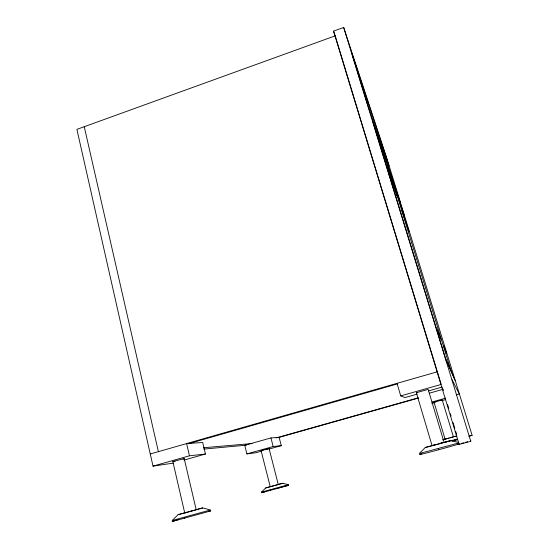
<?xml version="1.0" encoding="UTF-8"?>
<svg xmlns="http://www.w3.org/2000/svg" width="549" height="549" viewBox="0 0 549 549"><rect width="100%" height="100%" fill="white"/><g stroke="black" fill="none" stroke-linecap="round" stroke-linejoin="round"><path stroke-width="0.82" d="M184.183 458.648L172.832 461.544L184.704 512.876L196.178 509.712L184.196 458.566M468.997 436.318L472.106 435.295L386.537 157.391L343.681 27.45L333.531 31.135L459.156 444.443L470.774 441.3L470.864 440.868M416.348 392.727L428.158 389.378L444.086 442.405L432.077 445.664L416.348 392.741L417.412 392.61M459.156 444.443L459.54 443.935M435.343 444.628L425.269 447.517L419.285 453.543L458.662 442.974M449 438.081L445.061 439.118L434.033 402.218L442.233 399.953L453.412 436.846L450.091 437.786M278.398 484.41L282.81 483.264L288.335 484.705L261.53 492.069L265.675 487.965L271.268 486.366M184.642 512.766L178.137 514.667L172.105 520.541L210.521 509.966L202.698 507.921L196.034 509.623M442.158 400.015L440.401 400.612M261.084 450.695L269.058 448.533L278.268 484.513L270.232 486.716L261.084 450.695L263.163 450.269M269.058 448.533L268.557 448.753M261.53 492.069L261.997 491.897M183.03 459.101L183.785 458.834M282.81 483.264L265.675 487.965M458.683 442.48L450.935 440.545L436.53 444.615M387.484 166.374L389.056 165.88L351.792 53.212M202.698 507.921L185.226 512.855M270.232 486.716L270.801 486.544M432.07 445.664L433.092 445.349M395.266 196.055L396.858 195.54L386.571 165.249M445.054 439.125L445.733 438.919M267.137 449.192L267.946 448.952M178.006 519.711L172.317 521.488L210.747 510.906L208.833 511.27M265.62 491.533L261.701 492.728L288.506 485.364L284.355 486.387M185.802 512.526L186.859 512.224M150.261 453.982L437.354 371.79M188.074 443.825L397.387 383.929M397.037 383.332L400.722 395.904L441.197 384.43L335.219 35.843L76.894 129.372L153.013 466.135L189.474 455.794L205.45 454.03L202.684 442.501L186.591 443.578L189.474 455.794M173.367 463.102L153.013 466.135M184.059 460.083L205.45 454.03M417.206 394.12L405.032 397.565L400.722 395.904M428.556 390.909L442.35 387.004M269.044 449.061L281.273 445.637L279.125 437.368L270.952 437.917L244.737 445.321L246.885 453.906L256.006 452.719L261.708 451.12M429.325 393.194L443.022 389.323M276.099 437.917L418.311 397.799M277.684 437.779L418.455 398.073M456.878 435.94L442.679 439.824M456.267 394.861L459.293 394.01L452.088 379.743M246.885 453.906L273.169 446.536L281.273 445.637M431.967 401.998L445.706 398.142M431.789 403.467L434.252 402.774M442.467 400.475L445.754 399.555M268.351 490.758L270.739 490.085M443.167 439.584L445.047 439.056M456.816 439.138L449.658 441.108M457.022 439.831L452.081 441.19M265.16 449.748L266.183 449.466M191.526 510.851L193.076 510.426M275.625 488.734L276.991 488.363M469.093 436.112L472.106 435.295M440.264 443.29L441.89 442.851M437.484 444.354L425.269 447.517M446.001 442.096L448.924 441.307M186.125 512.608L178.137 514.667M278.364 487.992L280.765 487.34M461.16 443.496L463.582 442.837M465.202 442.405L467.631 441.746M453.893 436.654L455.697 436.174M454.243 440.25L457.537 439.378M281.568 487.128L282.961 486.757M444.896 442.048L450.935 440.545M436.283 401.772L433.971 402.28M195.719 509.808L196.178 509.712M173.985 461.476L175.042 461.256M287.779 484.815L288.335 484.705M203.796 449.075L246.412 445.164M203.453 447.751L252.046 443.537M172.839 461.627L173.196 461.606M445.96 359.78L455.1 380.375M454.757 379.304L445.555 358.408L373.492 123.8M436.62 328.151L441.224 339.817M443.51 345.596L446.666 353.59M333.531 31.135L335.267 35.973M401.992 210.644L409.135 231.678M372.915 121.96L404.222 215.153M400.194 202.053L367.336 103.754L352.389 55.106M391.554 177.492L451.045 370.87M343.681 27.45L470.774 441.3M442.597 388.218L443.345 390.675M447.579 404.606L448.828 408.703M450.324 413.617L451.072 416.073M453.062 422.634L454.805 428.364M455.8 431.644L456.548 434.101M438.397 448.732L438.699 449.741M270.952 437.917L273.169 446.536M184.567 517.419L184.793 518.386M84.244 126.716L158.387 451.655M458.964 443.969A20.841 0.364 -15.2 0 1 436.146 450.427A20.841 0.364 -15.2 0 1 419.573 454.524M420.596 454.147A20.841 0.364 -15.2 0 1 421.989 453.707M457.255 444.141A20.841 0.364 -15.2 0 1 458.669 443.818"/></g></svg>
